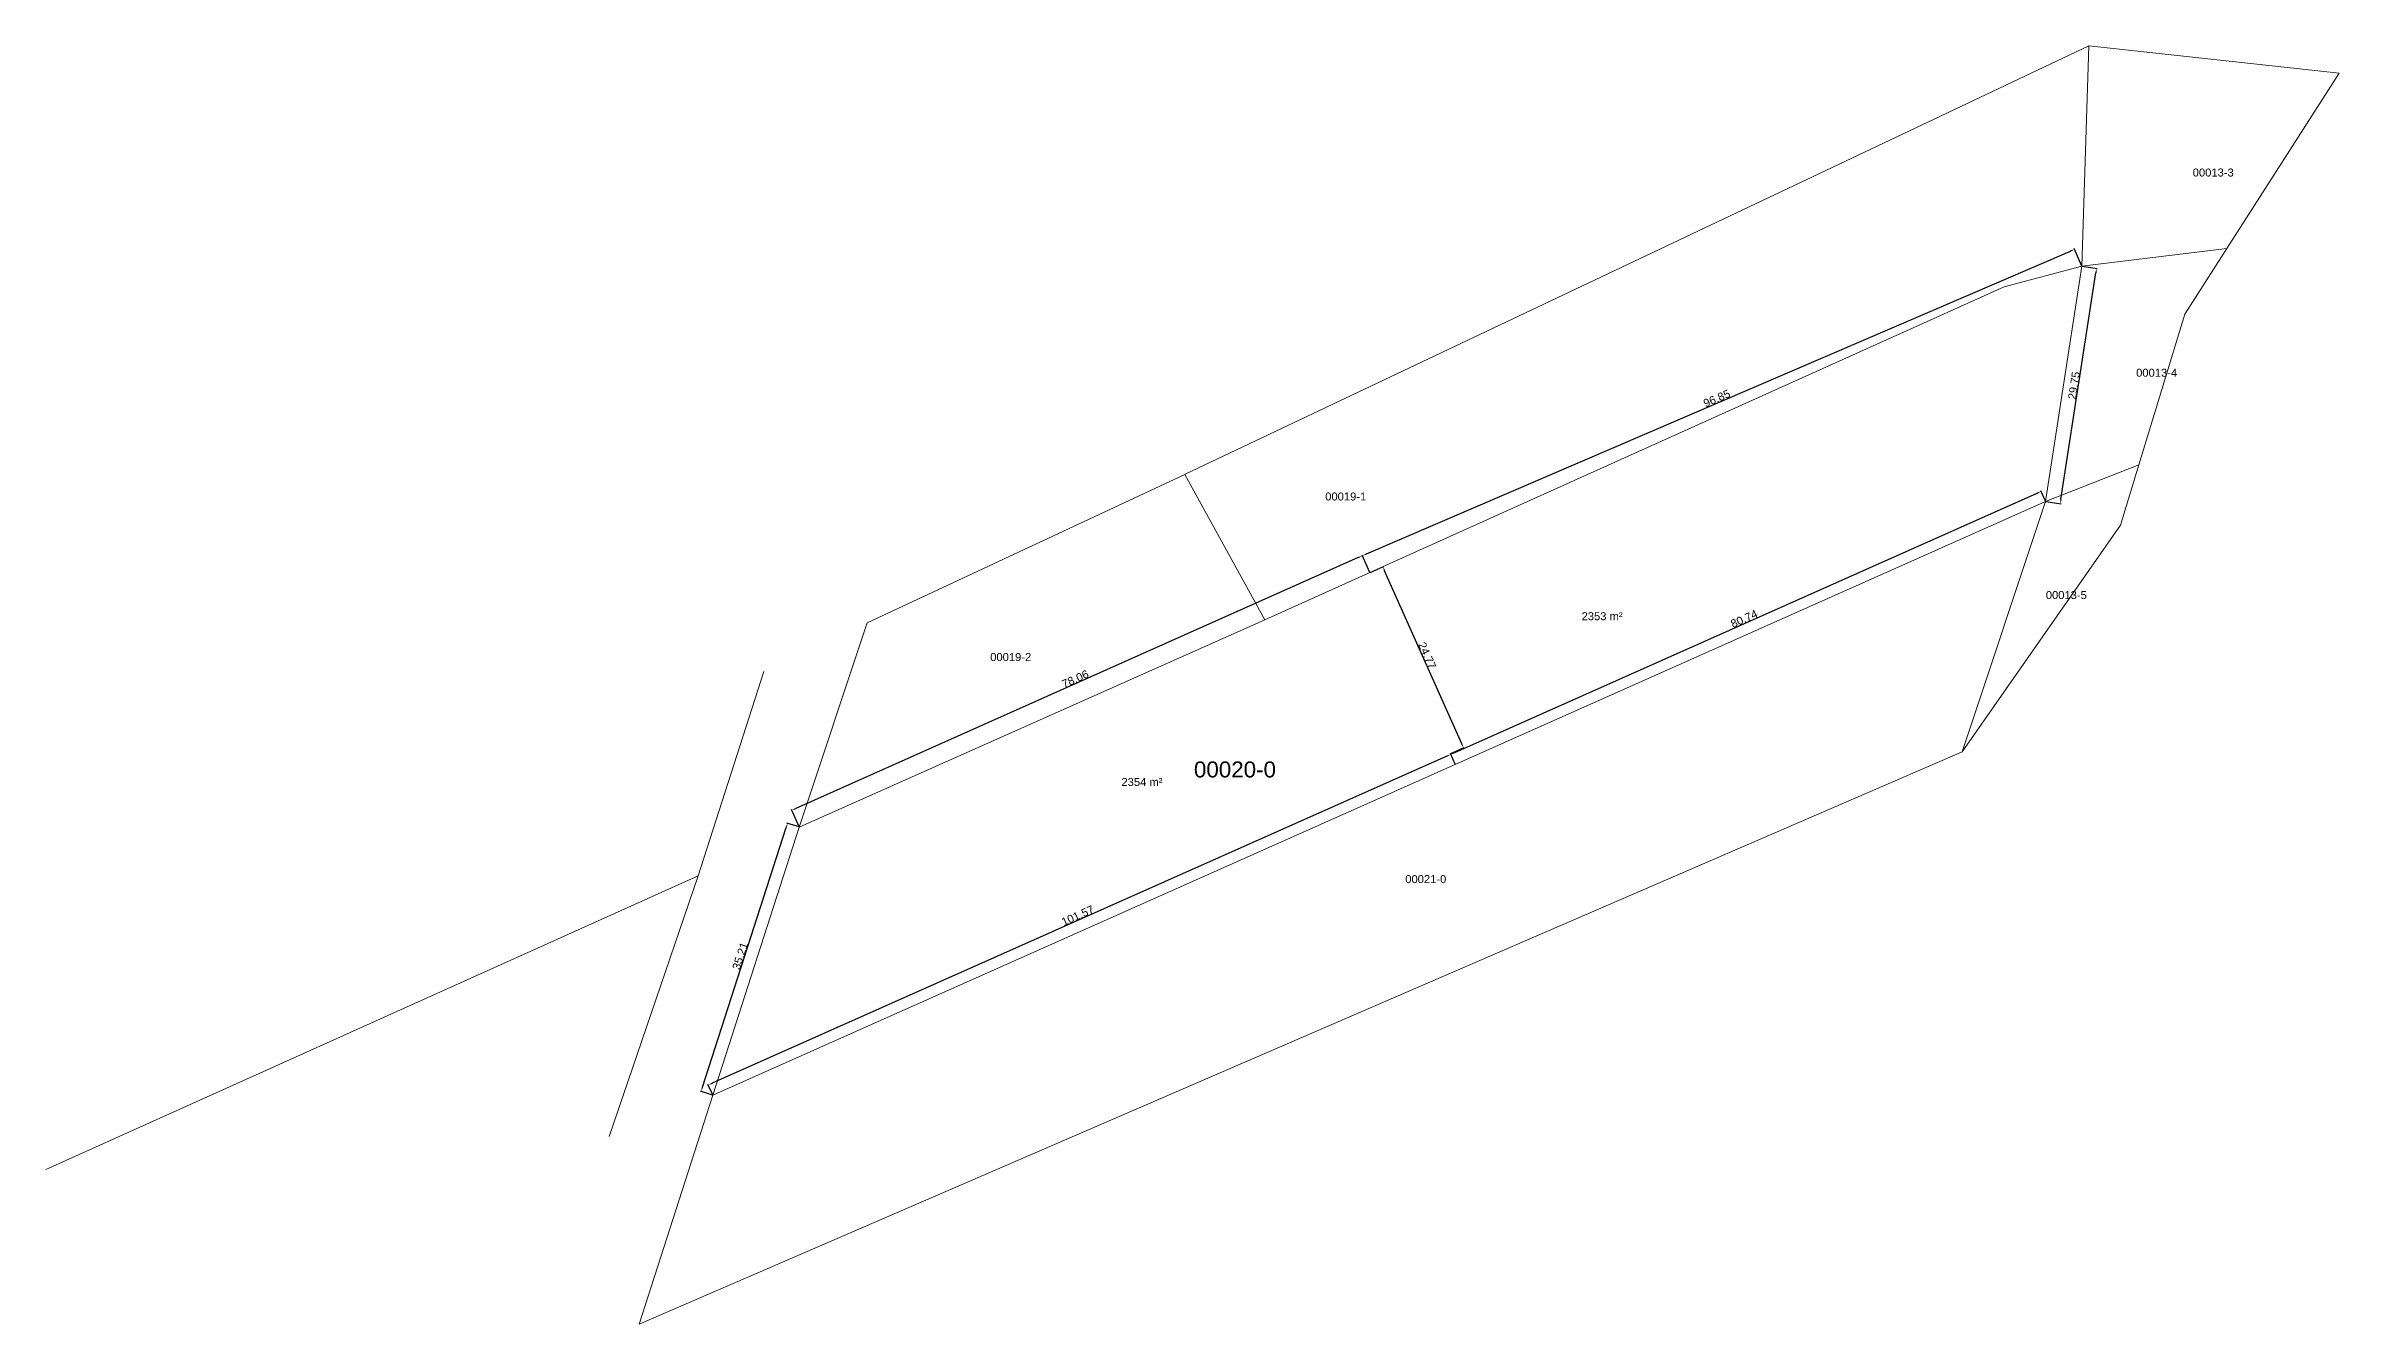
# Model space of a CAD drawing. Header units: metres. Extents: x 7516441 to 7517435, y 4691974 to 4693345.
# Drawn here: x 7517148.9 to 7517435.4, y 4693184.9 to 4693344.7 of the extents above; entities that cross this region are included whole.
import ezdxf

# ---------------------------------------------------------------- set-up
doc = ezdxf.new("R2010")
doc.units = ezdxf.units.M
doc.header["$PDMODE"] = 32
doc.header["$PDSIZE"] = 1
doc.layers.get('Defpoints').update_dxf_attribs({"lineweight": 0})
for name, color, linetype, lineweight in [('Dimensionet', 5, 'Continuous', 0), ('Nr Parceles Baze', 7, 'Continuous', 0), ('Nr-Kojshi', 251, 'Continuous', 0), ('Nr-Ri', 1, 'Continuous', 0), ('Parc-Kojshi', 251, 'Continuous', 0), ('Parcela Baze', 7, 'Continuous', 0)]:
    doc.layers.add(name, color=color, linetype=linetype, lineweight=lineweight)
doc.styles.get("Standard").update_dxf_attribs({"font": 'arial.ttf'})
doc.dimstyles.get("Standard").update_dxf_attribs({"dimtxt": 1.5, "dimasz": 0.18, "dimexe": 0.18, "dimexo": 0.0625, "dimgap": 0.09, "dimtad": 1, "dimtoh": 1, "dimzin": 0, "dimdsep": 46, "dimtxsty": 'Standard', "dimcen": 0.09, "dimse1": 1, "dimse2": 1, "dimsd1": 1, "dimsd2": 1, "dimadec": 0, "dimazin": 0, "dimtfac": 1, "dimtofl": 0, "dimtmove": 0, "dimatfit": 3, "dimfxl": 1, "dimtolj": 1, "dimtzin": 0, "dimarcsym": 0})

# ---------------------------------------------------------------- blocks, each defined once
blk = doc.blocks.new('*D62')
at = {"layer": 'Defpoints', "color": 0, "transparency": 16777216}
for p in [(7517402.36, 4693319.25), (7517403.27, 4693317.13), (7517314.31, 4693278.85)]:
    blk.add_point(p, dxfattribs=at)
at = {"layer": 'Dimensionet', "color": 0, "lineweight": -2, "transparency": 16777216}
for p, q in [((7517313.91, 4693281.18), (7517401.86, 4693319.03)), ((7517403.26, 4693317.16), (7517402.33, 4693319.33)), ((7517314.3, 4693278.88), (7517313.37, 4693281.05))]:
    blk.add_line(p, q, dxfattribs=at)
at = {"layer": 'Dimensionet', "color": 0, "transparency": 16777216}
for points in [[(7517401.82, 4693319.11), (7517401.89, 4693318.94), (7517402.36, 4693319.25)], [(7517313.87, 4693281.27), (7517313.94, 4693281.1), (7517313.4, 4693280.97)]]:
    blk.add_solid(points, dxfattribs=at)
at = {"layer": 'Dimensionet', "color": 0, "transparency": 16777216, "insert": (7517357.66, 4693300.62), "char_height": 1, "attachment_point": 5, "rotation": 23.2825}
blk.add_mtext('\\A1;96.85', dxfattribs=at)
blk = doc.blocks.new('*D64')
at = {"layer": 'Defpoints', "color": 0, "transparency": 16777216}
for p in [(7517314.31, 4693278.85), (7517242.08, 4693249.16), (7517243.02, 4693247.06)]:
    blk.add_point(p, dxfattribs=at)
at = {"layer": 'Dimensionet', "color": 0, "lineweight": -2, "transparency": 16777216}
for p, q in [((7517314.3, 4693278.88), (7517313.34, 4693281.04)), ((7517312.87, 4693280.73), (7517242.58, 4693249.38)), ((7517243, 4693247.09), (7517242.04, 4693249.24))]:
    blk.add_line(p, q, dxfattribs=at)
at = {"layer": 'Dimensionet', "color": 0, "transparency": 16777216}
for points in [[(7517312.84, 4693280.81), (7517312.91, 4693280.65), (7517313.38, 4693280.95)], [(7517242.55, 4693249.46), (7517242.62, 4693249.3), (7517242.08, 4693249.16)]]:
    blk.add_solid(points, dxfattribs=at)
at = {"layer": 'Dimensionet', "color": 0, "transparency": 16777216, "insert": (7517277.5, 4693265.56), "char_height": 1, "attachment_point": 5, "rotation": 24.0365}
blk.add_mtext('\\A1;78.06', dxfattribs=at)
blk = doc.blocks.new('*D65')
at = {"layer": 'Defpoints', "color": 0, "transparency": 16777216}
for p in [(7517398.18, 4693289), (7517398.75, 4693287.73), (7517324.99, 4693254.88)]:
    blk.add_point(p, dxfattribs=at)
at = {"layer": 'Dimensionet', "color": 0, "lineweight": -2, "transparency": 16777216}
for p, q in [((7517324.93, 4693256.37), (7517397.68, 4693288.77)), ((7517398.73, 4693287.76), (7517398.14, 4693289.08)), ((7517324.98, 4693254.9), (7517324.39, 4693256.23))]:
    blk.add_line(p, q, dxfattribs=at)
at = {"layer": 'Dimensionet', "color": 0, "transparency": 16777216}
for points in [[(7517397.64, 4693288.86), (7517397.72, 4693288.69), (7517398.18, 4693289)], [(7517324.89, 4693256.45), (7517324.97, 4693256.28), (7517324.43, 4693256.14)]]:
    blk.add_solid(points, dxfattribs=at)
at = {"layer": 'Dimensionet', "color": 0, "transparency": 16777216, "insert": (7517361.08, 4693273.08), "char_height": 1, "attachment_point": 5, "rotation": 24.0095}
blk.add_mtext('\\A1;80.74', dxfattribs=at)
blk = doc.blocks.new('*D66')
at = {"layer": 'Defpoints', "color": 0, "transparency": 16777216}
for p in [(7517403.27, 4693317.13), (7517405.12, 4693316.85), (7517398.75, 4693287.73)]:
    blk.add_point(p, dxfattribs=at)
at = {"layer": 'Dimensionet', "color": 0, "lineweight": -2, "transparency": 16777216}
for p, q in [((7517400.67, 4693287.99), (7517405.03, 4693316.31)), ((7517403.3, 4693317.13), (7517405.2, 4693316.84)), ((7517398.78, 4693287.72), (7517400.68, 4693287.43))]:
    blk.add_line(p, q, dxfattribs=at)
at = {"layer": 'Dimensionet', "color": 0, "transparency": 16777216}
for points in [[(7517404.94, 4693316.32), (7517405.12, 4693316.29), (7517405.12, 4693316.85)], [(7517400.58, 4693288), (7517400.76, 4693287.97), (7517400.59, 4693287.44)]]:
    blk.add_solid(points, dxfattribs=at)
at = {"layer": 'Dimensionet', "color": 0, "transparency": 16777216, "insert": (7517402.3, 4693302.23), "char_height": 1, "attachment_point": 5, "rotation": 81.25}
blk.add_mtext('\\A1;29.75', dxfattribs=at)
blk = doc.blocks.new('*D67')
at = {"layer": 'Defpoints', "color": 0, "transparency": 16777216}
for p in [(7517324.99, 4693254.88), (7517231.65, 4693214.82), (7517232.21, 4693213.55)]:
    blk.add_point(p, dxfattribs=at)
at = {"layer": 'Dimensionet', "color": 0, "lineweight": -2, "transparency": 16777216}
for p, q in [((7517323.92, 4693255.92), (7517232.15, 4693215.04)), ((7517324.98, 4693254.9), (7517324.39, 4693256.23)), ((7517232.2, 4693213.58), (7517231.61, 4693214.9))]:
    blk.add_line(p, q, dxfattribs=at)
at = {"layer": 'Dimensionet', "color": 0, "transparency": 16777216}
for points in [[(7517323.89, 4693256), (7517323.96, 4693255.84), (7517324.43, 4693256.14)], [(7517232.11, 4693215.13), (7517232.19, 4693214.96), (7517231.65, 4693214.82)]]:
    blk.add_solid(points, dxfattribs=at)
at = {"layer": 'Dimensionet', "color": 0, "transparency": 16777216, "insert": (7517277.81, 4693235.99), "char_height": 1, "attachment_point": 5, "rotation": 24.0095}
blk.add_mtext('\\A1;101.57', dxfattribs=at)
blk = doc.blocks.new('*D68')
at = {"layer": 'Defpoints', "color": 0, "transparency": 16777216}
for p in [(7517241.56, 4693247.53), (7517243.02, 4693247.06), (7517232.21, 4693213.55)]:
    blk.add_point(p, dxfattribs=at)
at = {"layer": 'Dimensionet', "color": 0, "lineweight": -2, "transparency": 16777216}
for p, q in [((7517230.92, 4693214.54), (7517241.39, 4693247)), ((7517242.99, 4693247.07), (7517241.47, 4693247.56)), ((7517232.18, 4693213.56), (7517230.67, 4693214.05))]:
    blk.add_line(p, q, dxfattribs=at)
at = {"layer": 'Dimensionet', "color": 0, "transparency": 16777216}
for points in [[(7517241.3, 4693247.03), (7517241.47, 4693246.98), (7517241.56, 4693247.53)], [(7517230.83, 4693214.57), (7517231.01, 4693214.52), (7517230.75, 4693214.02)]]:
    blk.add_solid(points, dxfattribs=at)
at = {"layer": 'Dimensionet', "color": 0, "transparency": 16777216, "insert": (7517235.63, 4693230.95), "char_height": 1, "attachment_point": 5, "rotation": 72.1301}
blk.add_mtext('\\A1;35.21', dxfattribs=at)
blk = doc.blocks.new('*D69')
at = {"layer": 'Defpoints', "color": 0, "transparency": 16777216}
for p in [(7517314.31, 4693278.85), (7517315.94, 4693279.58), (7517324.39, 4693256.23)]:
    blk.add_point(p, dxfattribs=at)
at = {"layer": 'Dimensionet', "color": 0, "lineweight": -2, "transparency": 16777216}
for p, q in [((7517314.34, 4693278.87), (7517316.02, 4693279.62)), ((7517325.79, 4693257.45), (7517316.16, 4693279.08)), ((7517324.42, 4693256.24), (7517326.1, 4693256.99))]:
    blk.add_line(p, q, dxfattribs=at)
at = {"layer": 'Dimensionet', "color": 0, "transparency": 16777216}
for points in [[(7517316.25, 4693279.11), (7517316.08, 4693279.04), (7517315.94, 4693279.58)], [(7517325.88, 4693257.49), (7517325.71, 4693257.42), (7517326.02, 4693256.95)]]:
    blk.add_solid(points, dxfattribs=at)
at = {"layer": 'Dimensionet', "color": 0, "transparency": 16777216, "insert": (7517321.48, 4693268.49), "char_height": 1, "attachment_point": 5, "rotation": 294.0095}
blk.add_mtext('\\A1;24.77', dxfattribs=at)

msp = doc.modelspace()

# ---------------------------------------------------------------- linework, layer by layer
at = {"layer": 'Parc-Kojshi'}
for points in [[(7517291.25, 4693291.14), (7517404.158, 4693344.67)], [(7517403.272, 4693317.134), (7517404.158, 4693344.67)], [(7517404.158, 4693344.67), (7517435.426, 4693341.25)], [(7517435.426, 4693341.25), (7517421.4, 4693319.33)], [(7517403.272, 4693317.134), (7517421.4, 4693319.33)], [(7517421.4, 4693319.33), (7517416.155, 4693311.133)], [(7517393.558, 4693314.564), (7517403.272, 4693317.134)], [(7517398.746, 4693287.728), (7517403.272, 4693317.134)], [(7517301.21, 4693272.95), (7517393.558, 4693314.564)], [(7517416.155, 4693311.133), (7517410.397, 4693292.319)], [(7517251.521, 4693272.561), (7517291.19, 4693291.11)], [(7517291.19, 4693291.11), (7517301.21, 4693272.95)], [(7517398.746, 4693287.728), (7517410.397, 4693292.319)], [(7517410.397, 4693292.319), (7517408.089, 4693284.777)], [(7517232.214, 4693213.55), (7517398.746, 4693287.728)], [(7517388.32, 4693256.454), (7517398.746, 4693287.728)], [(7517408.089, 4693284.777), (7517388.32, 4693256.454)], [(7517301.21, 4693272.95), (7517243.017, 4693247.057)], [(7517243.017, 4693247.057), (7517251.521, 4693272.561)], [(7517230.394, 4693240.981), (7517238.585, 4693266.479)], [(7517223.009, 4693184.944), (7517388.32, 4693256.454)], [(7517243.017, 4693247.057), (7517232.214, 4693213.55)], [(7517230.394, 4693240.981), (7517148.878, 4693204.266)], [(7517219.266, 4693208.377), (7517230.394, 4693240.981)], [(7517232.214, 4693213.55), (7517223.009, 4693184.944)]]:
    msp.add_lwpolyline(points, dxfattribs=at)
at = {"layer": 'Parcela Baze', "flags": 128}
msp.add_lwpolyline([(7517398.746, 4693287.728), (7517403.272, 4693317.134), (7517393.558, 4693314.564), (7517301.21, 4693272.95), (7517243.017, 4693247.057), (7517232.214, 4693213.55)], close=True, dxfattribs=at)

# ---------------------------------------------------------------- texts
at = {"layer": 'Nr Parceles Baze'}
msp.add_text('00020-0', height=2, dxfattribs=at).set_placement((7517292.33, 4693253.255))
at = {"layer": 'Nr-Kojshi'}
for s, p in [('00013-3', (7517417.131, 4693328.343)), ('00013-4', (7517410.061, 4693303.327)), ('00019-1', (7517308.735, 4693287.862)), ('00013-5', (7517398.774, 4693275.546)), ('00019-2', (7517266.877, 4693267.8)), ('00021-0', (7517318.737, 4693240.052))]:
    msp.add_text(s, height=1, dxfattribs=at).set_placement(p)
at = {"layer": 'Nr-Ri', "char_height": 1, "width": 5.12483, "attachment_point": 1}
for s, insert in [('2353 m²', (7517340.772, 4693273.9)), ('2354 m²', (7517283.275, 4693253.186))]:
    msp.add_mtext(s, dxfattribs=dict(at, insert=insert))

# ---------------------------------------------------------------- dimensions: what is measured, and where the dimension line sits
at = {"layer": 'Dimensionet'}
for p1, p2, distance, picture, middle in [((7517314.312, 4693278.854), (7517403.272, 4693317.134), 2.299, '*D62', (7517357.664, 4693300.616)), ((7517398.746, 4693287.728), (7517403.272, 4693317.134), -1.866, '*D66', (7517402.304, 4693302.232)), ((7517324.992, 4693254.876), (7517398.746, 4693287.728), 1.388, '*D65', (7517361.078, 4693273.078)), ((7517314.312, 4693278.854), (7517243.017, 4693247.057), -2.298, '*D64', (7517277.502, 4693265.562)), ((7517324.391, 4693256.226), (7517314.312, 4693278.854), -1.782, '*D69', (7517321.478, 4693268.488)), ((7517324.992, 4693254.876), (7517232.214, 4693213.55), -1.388, '*D67', (7517277.812, 4693235.989)), ((7517232.214, 4693213.55), (7517243.017, 4693247.057), 1.535, '*D68', (7517235.625, 4693230.945))]:
    dim = msp.add_aligned_dim(p1=p1, p2=p2, distance=distance, dimstyle='Standard', override={"dimscale": 0.5, "dimtxt": 2, "dimasz": 1.1, "dimtoh": 0, "dimcen": 0, "dimse1": 0, "dimse2": 0, "dimsd1": 0, "dimsd2": 0}, dxfattribs=at)
    dim.commit()
    dim.dimension.update_dxf_attribs({"geometry": picture, "text_midpoint": middle})

doc.saveas('drawing.dxf')
